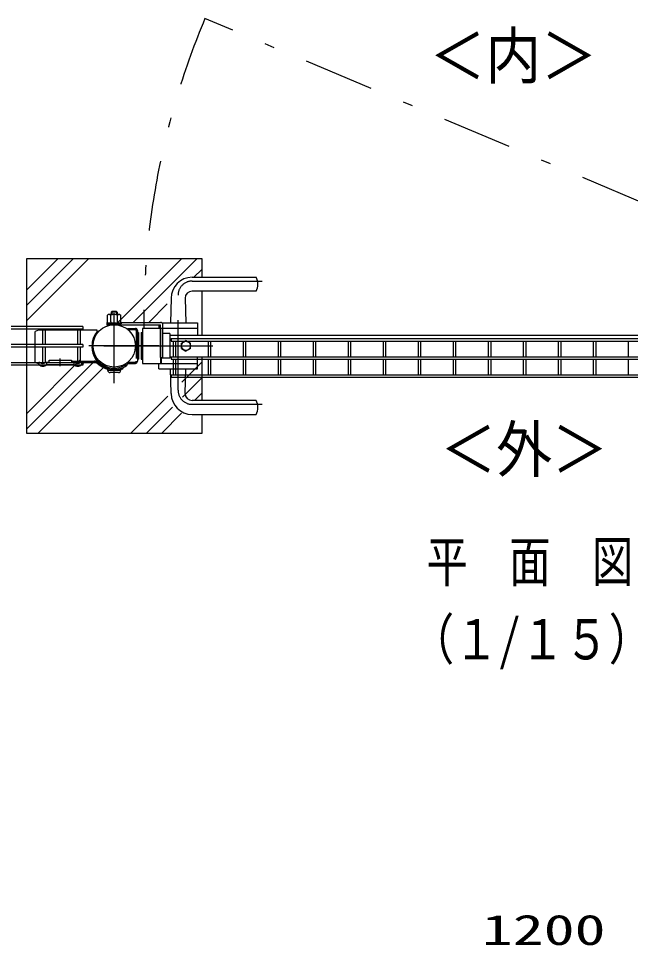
# Model space of a CAD drawing. Units: millimetres, scale not verified. Extents: x -4455 to 4455, y -3150 to 3150.
# Drawn here: x -3102 to -2228, y 732 to 2056 of the extents above; entities that cross this region are included whole.
import ezdxf
from ezdxf.enums import TextEntityAlignment as Align

# ---------------------------------------------------------------- set-up
doc = ezdxf.new("R2010")
doc.units = ezdxf.units.MM
doc.header["$LTSCALE"] = 20
for name, pattern in [('USER1', [10.7, 5, -2.5, 0.7, -2.5]), ('USER2', [0.375, 0.25, -0.125]), ('USER4', [2.7, 2, -0.7])]:
    doc.linetypes.add(name, pattern=pattern)
for name, color, linetype, lineweight in [('0-0_寸法線', 4, 'Continuous', 25), ('0-1_0', 3, 'USER2', 25), ('0-4_外形線', 7, 'Continuous', 25), ('0-5_軸線', 2, 'USER1', 25), ('0-7_丁番', 3, 'Continuous', 25), ('0-9_1', 7, 'Continuous', 25), ('0-A_継手', 3, 'Continuous', 25), ('0-B_2', 7, 'Continuous', 25), ('0-C_NER', 30, 'Continuous', 25), ('0-D_ハッチング', 4, 'Continuous', 25), ('0-E_細線', 2, 'Continuous', 25), ('0-F_隠れ線', 2, 'USER4', 25)]:
    doc.layers.add(name, color=color, linetype=linetype, lineweight=lineweight)
doc.styles.add('ＭＳ ゴシック', font='')
doc.styles.get('ＭＳ ゴシック').set_extended_font_data('MS Gothic')

msp = doc.modelspace()

# ---------------------------------------------------------------- linework, layer by layer
at = {"layer": '0-1_0', "color": 7, "linetype": 'Continuous'}
for p, q in [((-2975.14, 1553.49), (-2956.11, 1553.49)), ((-2959.65, 1550.23), (-2971.6, 1550.23))]:
    msp.add_line(p, q, dxfattribs=at)
for centre, start, end in [((-2971.6, 1553.79), 184.74641, 270), ((-2959.65, 1553.79), 270, 355.25359)]:
    msp.add_arc(centre, 3.56, start, end, dxfattribs=at)
at = {"layer": '0-4_外形線'}
for p, q in [((-3090.63, 1713.44), (-2840.63, 1713.44)), ((-3090.63, 1463.44), (-3090.63, 1713.44)), ((-2840.63, 1713.44), (-2840.63, 1686.44)), ((-2854.38, 1686.44), (-2763.06, 1686.44)), ((-2884.38, 1656.44), (-2885.38, 1621.44)), ((-2864.38, 1656.44), (-2863.38, 1621.44)), ((-2763.06, 1666.44), (-2854.38, 1666.44)), ((-2840.63, 1666.44), (-2840.63, 1603.94)), ((-2901.88, 1618.69), (-2901.88, 1613.44)), ((-2897.74, 1621.44), (-2846.88, 1621.44)), ((-2846.88, 1621.44), (-2846.88, 1603.94)), ((-2946.46, 1613.44), (-2946.46, 1611.84)), ((-2946.46, 1613.44), (-2935.46, 1613.44)), ((-2932.46, 1610.44), (-2932.46, 1566.44)), ((-2932.46, 1607.44), (-2930.86, 1607.44)), ((-2930.86, 1607.44), (-2930.86, 1569.44)), ((-2926.98, 1607.44), (-2926.98, 1569.44)), ((-2926.98, 1607.44), (-2925.38, 1607.44)), ((-2899.38, 1613.44), (-2925.38, 1613.44)), ((-2925.38, 1613.44), (-2925.38, 1563.44)), ((-2925.38, 1607.44), (-2925.38, 1569.44)), ((-2846.88, 1613.44), (-2901.88, 1613.44)), ((-2899.38, 1613.44), (-2899.38, 1563.44)), ((-2886.38, 1605.89), (-2896.18, 1605.89)), ((-2886.38, 1605.89), (-2886.38, 1570.99)), ((-2886.38, 1603.94), (-1872.38, 1603.94)), ((-2869.67, 1592.19), (-2863.18, 1595.94)), ((-2869.67, 1584.69), (-2869.67, 1592.19)), ((-2856.68, 1592.19), (-2863.18, 1595.94)), ((-2856.68, 1584.69), (-2856.68, 1592.19)), ((-2869.67, 1584.69), (-2863.18, 1580.94)), ((-2856.68, 1584.69), (-2863.18, 1580.94)), ((-2946.46, 1565.04), (-2946.46, 1563.44)), ((-2946.46, 1563.44), (-2935.46, 1563.44)), ((-2932.46, 1569.44), (-2930.86, 1569.44)), ((-2926.98, 1569.44), (-2925.38, 1569.44)), ((-2925.38, 1563.44), (-2846.88, 1563.44)), ((-2901.88, 1555.44), (-2901.88, 1563.44)), ((-2886.38, 1570.99), (-2899.38, 1570.99)), ((-2898.38, 1570.99), (-2898.38, 1563.44)), ((-2886.38, 1572.94), (-1872.38, 1572.94)), ((-2846.88, 1555.44), (-2846.88, 1572.94)), ((-2840.63, 1572.94), (-2840.63, 1510.44)), ((-2901.88, 1555.44), (-2846.88, 1555.44)), ((-2884.38, 1520.44), (-2885.38, 1555.44)), ((-2864.38, 1520.44), (-2863.38, 1555.44)), ((-2763.06, 1510.44), (-2854.38, 1510.44)), ((-2854.38, 1490.44), (-2763.06, 1490.44)), ((-2840.63, 1490.44), (-2840.63, 1463.44)), ((-2840.63, 1463.44), (-3090.63, 1463.44))]:
    msp.add_line(p, q, dxfattribs=at)
for centre, radius in [((-2965.63, 1588.44), 30.25), ((-2863.18, 1588.44), 6.5)]:
    msp.add_circle(centre, radius, dxfattribs=at)
for centre, radius, start, end in [((-2854.38, 1656.44), 30, 90, 180), ((-2780.38, 1676.44), 20, 330, 30), ((-2854.38, 1656.44), 10, 90, 180), ((-2935.46, 1610.44), 3, 0, 90), ((-2935.46, 1566.44), 3, 270, 0), ((-2854.38, 1520.44), 30, 180, 270), ((-2854.38, 1520.44), 10, 180, 270), ((-2780.38, 1500.44), 20, 330, 30)]:
    msp.add_arc(centre, radius, start, end, dxfattribs=at)
at = {"layer": '0-5_軸線'}
for p, q in [((-2854.38, 1680.94), (-2749.86, 1680.94)), ((-2874.38, 1524.94), (-2874.38, 1660.94)), ((-2965.63, 1535.35), (-2965.63, 1641.53)), ((-2901.95, 1588.44), (-3029.3, 1588.44)), ((-2854.38, 1504.94), (-2749.86, 1504.94))]:
    msp.add_line(p, q, dxfattribs=at)
for centre, start, end in [((-2854.38, 1660.94), 90, 180), ((-2854.38, 1524.94), 180, 270)]:
    msp.add_arc(centre, 20, start, end, dxfattribs=at)
at = {"layer": '0-7_丁番'}
for p, q in [((-2976.18, 1621.89), (-2975.31, 1621.89)), ((-2976.18, 1621.89), (-2976.18, 1618.69)), ((-2976.18, 1618.69), (-2899.38, 1618.69)), ((-2956.25, 1621.89), (-2899.38, 1621.89)), ((-2899.38, 1571.89), (-2899.38, 1618.69))]:
    msp.add_line(p, q, dxfattribs=at)
msp.add_lwpolyline([(-2899.38, 1571.89), (-2896.18, 1571.89), (-2896.18, 1618.69)], dxfattribs=at)
msp.add_arc((-2899.38, 1618.69), 3.2, 0, 90, dxfattribs=at)
at = {"layer": '0-9_1'}
for p, q in [((-2976.17, 1621.48), (-2955.92, 1621.48)), ((-2975.31, 1621.72), (-2975.31, 1621.48)), ((-2970.54, 1622.67), (-2970.54, 1621.48)), ((-2961.01, 1622.68), (-2961.01, 1621.48)), ((-2956.25, 1621.74), (-2956.25, 1621.48)), ((-2955.92, 1621.48), (-2955.92, 1619.69))]:
    msp.add_line(p, q, dxfattribs=at)
msp.add_lwpolyline([(-2976.17, 1621.48), (-2976.17, 1619.69), (-2955.92, 1619.69)], dxfattribs=at)
at = {"layer": '0-A_継手'}
for p, q in [((-3078.63, 1564.84), (-3078.63, 1608.84)), ((-2989.83, 1608.92), (-2989.83, 1610.84)), ((-3073.63, 1562.84), (-3078.63, 1564.84)), ((-3071.66, 1564.84), (-3073.16, 1564.84)), ((-3073.16, 1564.84), (-3073.16, 1561.84)), ((-3073.16, 1564.84), (-3073.16, 1561.84)), ((-3058.66, 1564.84), (-3063.66, 1564.84)), ((-3062.16, 1564.84), (-3062.16, 1561.84)), ((-3058.66, 1564.84), (-3058.66, 1567.84)), ((-3058.66, 1567.84), (-3026.66, 1567.84)), ((-3042.66, 1559.47), (-3042.66, 1570.22)), ((-3026.66, 1567.84), (-3026.66, 1564.84)), ((-3026.66, 1566.44), (-2990.09, 1566.44)), ((-3021.66, 1564.84), (-3026.66, 1564.84)), ((-3026.66, 1564.84), (-2990.69, 1564.84)), ((-3023.16, 1564.84), (-3023.16, 1561.84)), ((-3013.66, 1564.84), (-3012.16, 1564.84)), ((-3012.16, 1564.84), (-3012.16, 1561.84)), ((-3007.77, 1564.84), (-3012.16, 1562.31)), ((-3062.16, 1561.84), (-3023.16, 1561.84)), ((-2953.42, 1555.81), (-2952.17, 1557.98)), ((-2948.28, 1562.06), (-2947.36, 1560.75))]:
    msp.add_line(p, q, dxfattribs=at)
msp.add_lwpolyline([(-2989.83, 1610.84), (-3073.63, 1610.84), (-3078.63, 1608.84)], dxfattribs=at)
for centre, radius, start, end in [((-2965.63, 1588.44), 31.71, 139.77274, 303.33446), ((-2965.63, 1586.84), 31.85, 179.99999, 304.99999), ((-3067.66, 1569.31), 6, 228.18952, 311.8105), ((-3017.66, 1569.31), 6, 228.18949, 311.8105), ((-2965.63, 1586.84), 33.35, 221.27474, 291.47245), ((-3067.66, 1566.94), 7.5, 222.83334, 317.16531), ((-3017.66, 1566.94), 7.5, 222.83467, 317.16669)]:
    msp.add_arc(centre, radius, start, end, dxfattribs=at)
at = {"layer": '0-B_2'}
for p, q in [((-2974.03, 1633.02), (-2975.31, 1632.28)), ((-2975.31, 1621.72), (-2975.31, 1632.28)), ((-2957.53, 1633.02), (-2974.03, 1633.02)), ((-2970.54, 1622.67), (-2970.54, 1632.28)), ((-2969.11, 1637.41), (-2969.98, 1636.54)), ((-2961.27, 1636.54), (-2969.98, 1636.54)), ((-2969.98, 1636.54), (-2969.98, 1633.02)), ((-2962.14, 1637.41), (-2969.11, 1637.41)), ((-2962.14, 1637.41), (-2961.27, 1636.54)), ((-2961.27, 1636.54), (-2961.27, 1633.02)), ((-2961.01, 1622.68), (-2961.01, 1632.28)), ((-2957.53, 1633.02), (-2956.25, 1632.28)), ((-2956.25, 1621.74), (-2956.25, 1632.28))]:
    msp.add_line(p, q, dxfattribs=at)
at = {"layer": '0-B_2', "color": 4}
for p, q in [((-2969.11, 1637.41), (-2969.11, 1633.02)), ((-2962.14, 1637.41), (-2962.14, 1633.02))]:
    msp.add_line(p, q, dxfattribs=at)
at = {"layer": '0-B_2'}
for centre, radius, start, end in [((-2974.03, 1624.41), 8.61, 66.12587, 90.00027), ((-2965.78, 1617.28), 15.74, 72.36212, 107.59195), ((-2957.53, 1624.41), 8.61, 90, 113.89252)]:
    msp.add_arc(centre, radius, start, end, dxfattribs=at)
at = {"layer": '0-C_NER'}
for p, q in [((-3010.63, 1616.05), (-3475.63, 1616.05)), ((-3010.63, 1616.05), (-3010.63, 1612.45)), ((-3010.63, 1612.45), (-3475.63, 1612.45)), ((-3067.43, 1590.24), (-3067.43, 1612.45)), ((-3063.83, 1590.24), (-3063.83, 1612.45)), ((-3017.43, 1590.24), (-3017.43, 1612.45)), ((-3013.83, 1590.24), (-3013.83, 1612.45)), ((-3010.63, 1590.24), (-3475.63, 1590.24)), ((-3010.63, 1590.24), (-3010.63, 1586.64)), ((-2884.38, 1598.75), (-1874.38, 1598.75)), ((-2884.38, 1598.75), (-2884.38, 1595.15)), ((-2884.38, 1595.15), (-1874.38, 1595.15)), ((-2881.18, 1572.94), (-2881.18, 1595.15)), ((-2877.58, 1572.94), (-2877.58, 1595.15)), ((-2831.18, 1572.94), (-2831.18, 1595.15)), ((-2827.58, 1572.94), (-2827.58, 1595.15)), ((-2781.18, 1572.94), (-2781.18, 1595.15)), ((-2777.58, 1572.94), (-2777.58, 1595.15)), ((-2731.18, 1572.94), (-2731.18, 1595.15)), ((-2727.58, 1572.94), (-2727.58, 1595.15)), ((-2681.18, 1572.94), (-2681.18, 1595.15)), ((-2677.58, 1572.94), (-2677.58, 1595.15)), ((-2631.18, 1572.94), (-2631.18, 1595.15)), ((-2627.58, 1572.94), (-2627.58, 1595.15)), ((-2581.18, 1572.94), (-2581.18, 1595.15)), ((-2577.58, 1572.94), (-2577.58, 1595.15)), ((-2531.18, 1572.94), (-2531.18, 1595.15)), ((-2527.58, 1572.94), (-2527.58, 1595.15)), ((-2481.18, 1572.94), (-2481.18, 1595.15)), ((-2477.58, 1572.94), (-2477.58, 1595.15)), ((-2431.18, 1572.94), (-2431.18, 1595.15)), ((-2427.58, 1572.94), (-2427.58, 1595.15)), ((-2381.18, 1572.94), (-2381.18, 1595.15)), ((-2377.58, 1572.94), (-2377.58, 1595.15)), ((-2331.18, 1572.94), (-2331.18, 1595.15)), ((-2327.58, 1572.94), (-2327.58, 1595.15)), ((-2281.18, 1572.94), (-2281.18, 1595.15)), ((-2277.58, 1572.94), (-2277.58, 1595.15)), ((-2231.18, 1572.94), (-2231.18, 1595.15)), ((-3010.63, 1586.64), (-3475.63, 1586.64)), ((-3067.43, 1564.43), (-3067.43, 1586.64)), ((-3063.83, 1564.43), (-3063.83, 1586.64)), ((-3017.43, 1564.43), (-3017.43, 1586.64)), ((-3013.83, 1564.43), (-3013.83, 1586.64)), ((-3010.63, 1564.43), (-3475.63, 1564.43)), ((-3010.63, 1564.43), (-3010.63, 1560.83)), ((-2884.38, 1572.94), (-2884.38, 1569.34)), ((-2884.38, 1569.34), (-1874.38, 1569.34)), ((-2881.18, 1547.13), (-2881.18, 1569.34)), ((-2877.58, 1547.13), (-2877.58, 1569.34)), ((-2831.18, 1547.13), (-2831.18, 1569.34)), ((-2827.58, 1547.13), (-2827.58, 1569.34)), ((-2781.18, 1547.13), (-2781.18, 1569.34)), ((-2777.58, 1547.13), (-2777.58, 1569.34)), ((-2731.18, 1547.13), (-2731.18, 1569.34)), ((-2727.58, 1547.13), (-2727.58, 1569.34)), ((-2681.18, 1547.13), (-2681.18, 1569.34)), ((-2677.58, 1547.13), (-2677.58, 1569.34)), ((-2631.18, 1547.13), (-2631.18, 1569.34)), ((-2627.58, 1547.13), (-2627.58, 1569.34)), ((-2581.18, 1547.13), (-2581.18, 1569.34)), ((-2577.58, 1547.13), (-2577.58, 1569.34)), ((-2531.18, 1547.13), (-2531.18, 1569.34)), ((-2527.58, 1547.13), (-2527.58, 1569.34)), ((-2481.18, 1547.13), (-2481.18, 1569.34)), ((-2477.58, 1547.13), (-2477.58, 1569.34)), ((-2431.18, 1547.13), (-2431.18, 1569.34)), ((-2427.58, 1547.13), (-2427.58, 1569.34)), ((-2381.18, 1547.13), (-2381.18, 1569.34)), ((-2377.58, 1547.13), (-2377.58, 1569.34)), ((-2331.18, 1547.13), (-2331.18, 1569.34)), ((-2327.58, 1547.13), (-2327.58, 1569.34)), ((-2281.18, 1547.13), (-2281.18, 1569.34)), ((-2277.58, 1547.13), (-2277.58, 1569.34)), ((-2231.18, 1547.13), (-2231.18, 1569.34)), ((-3010.63, 1560.83), (-3475.63, 1560.83)), ((-2884.38, 1547.13), (-1874.38, 1547.13)), ((-2884.38, 1547.13), (-2884.38, 1543.53)), ((-2884.38, 1543.53), (-1874.38, 1543.53))]:
    msp.add_line(p, q, dxfattribs=at)
msp.add_lwpolyline([(-2884.38, 1572.94), (-1874.38, 1572.94), (-1874.38, 1569.34)], dxfattribs=at)
at = {"layer": '0-D_ハッチング', "linetype": 'USER1'}
msp.add_line((-1809.92, 1623.94), (-2836.03, 2056.07), dxfattribs=at)
at = {"layer": '0-D_ハッチング'}
for p, q in [((-3090.63, 1624.44), (-3001.63, 1713.44)), ((-3090.63, 1646.54), (-3023.73, 1713.44)), ((-3090.63, 1668.64), (-3045.82, 1713.44)), ((-2851.85, 1686.44), (-2840.63, 1697.67)), ((-2916.4, 1621.89), (-2889.85, 1648.44)), ((-3090.63, 1491.86), (-3013.55, 1568.94)), ((-3090.63, 1469.77), (-2992.71, 1567.68)), ((-2869.17, 1536.55), (-2840.63, 1565.09)), ((-3074.85, 1463.44), (-2978.96, 1559.34)), ((-2868.24, 1515.37), (-2840.63, 1542.99)), ((-2942.27, 1463.44), (-2889.28, 1516.44)), ((-2851.08, 1510.44), (-2840.63, 1520.89)), ((-2920.17, 1463.44), (-2882.53, 1501.08)), ((-2898.08, 1463.44), (-2869.4, 1492.12))]:
    msp.add_line(p, q, dxfattribs=at)
for points in [[(-2960.6, 1621.89), (-2927.17, 1655.32), (-2869.05, 1713.44)], [(-2938.5, 1621.89), (-2928.07, 1632.33), (-2846.95, 1713.44)]]:
    msp.add_lwpolyline(points, dxfattribs=at)
at = {"layer": '0-D_ハッチング', "linetype": 'USER1'}
msp.add_arc((-1809.75, 1624.12), 1113.48, 157.17436, 180.54955, dxfattribs=at)
at = {"layer": '0-E_細線'}
msp.add_line((-2980.36, 1588.44), (-2824.65, 1588.44), dxfattribs=at)
at = {"layer": '0-F_隠れ線'}
for p, q in [((-2946.46, 1611.84), (-2935.46, 1611.84)), ((-2934.06, 1610.44), (-2934.06, 1566.44)), ((-2946.46, 1565.04), (-2935.46, 1565.04))]:
    msp.add_line(p, q, dxfattribs=at)
for centre, start, end in [((-2935.46, 1610.44), 0, 90), ((-2935.46, 1566.44), 270, 0)]:
    msp.add_arc(centre, 1.4, start, end, dxfattribs=at)

# ---------------------------------------------------------------- texts
at = {"layer": '0-0_寸法線', "color": 2, "style": 'ＭＳ ゴシック', "width": 1.5}
msp.add_text('1200', height=43.26, dxfattribs=at).set_placement((-2440.63, 719.55), align=Align.BOTTOM_LEFT)
at = {"layer": '0-4_外形線', "style": 'ＭＳ ゴシック', "width": 0.9}
for s, p in [('＜内＞', (-2515.38, 1950.79)), ('＜外＞', (-2499.94, 1388.73))]:
    msp.add_text(s, height=64.96, dxfattribs=at).set_placement(p, align=Align.BOTTOM_LEFT)
at = {"layer": '0-9_1', "style": 'ＭＳ ゴシック'}
for s, width, p in [('平\u3000面\u3000図', 0.75, (-2519.82, 1233.92)), ('（１/１５）', 0.8, (-2543.11, 1123.12))]:
    msp.add_text(s, height=57.77, dxfattribs=dict(at, width=width)).set_placement(p, align=Align.BOTTOM_LEFT)

doc.saveas('drawing.dxf')
